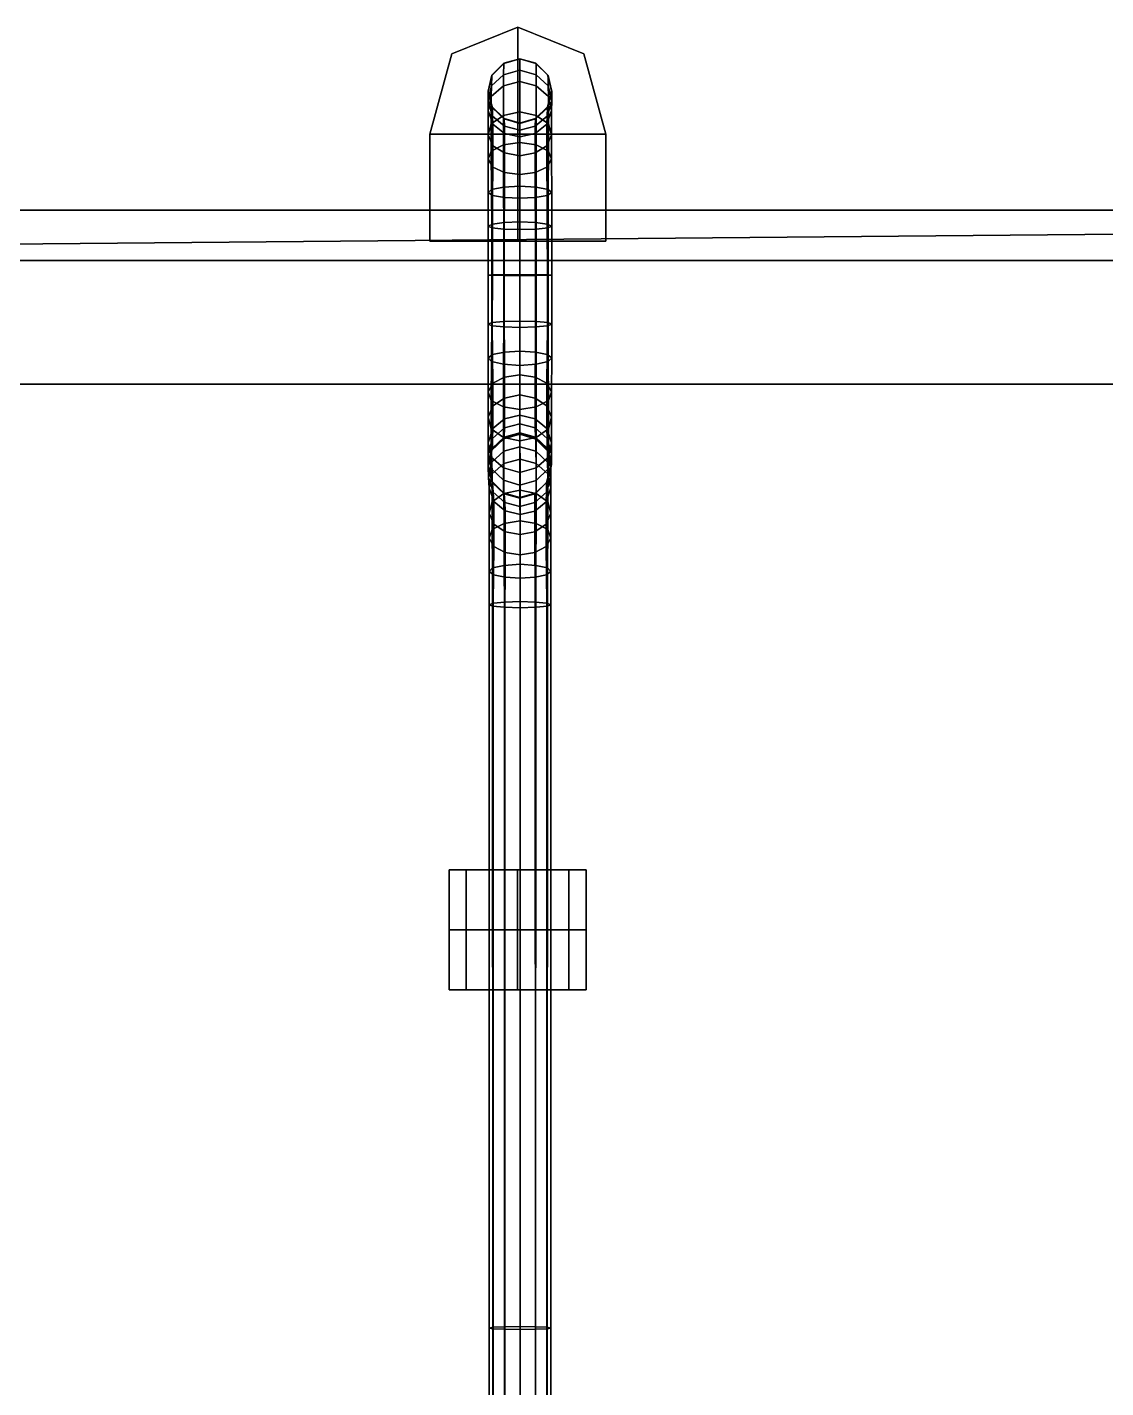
# Model space of a CAD drawing. Extents: x -9.3 to 15.5, y -7 to 5.4.
# Drawn here: x 8.391 to 10.134, y 3.177 to 5.377 of the extents above; entities that cross this region are included whole.
import ezdxf

# ---------------------------------------------------------------- set-up
doc = ezdxf.new("R2010")
doc.units = 0

msp = doc.modelspace()

# ---------------------------------------------------------------- linework, layer by layer
for points in [[(9.184, 5.2043, 2.3881), (9.0418, 5.2043, 2.3881), (9.0774, 5.3342, 2.3881), (9.184, 5.3774, 2.3881)], [(9.184, 5.2043, 2.5937), (9.184, 5.3774, 2.5937), (9.0774, 5.3342, 2.5937), (9.0418, 5.2043, 2.5937)], [(9.184, 5.3774, 2.4909), (9.0774, 5.3342, 2.4909), (9.0774, 5.3342, 2.5937), (9.184, 5.3774, 2.5937)], [(9.184, 5.3774, 2.4909), (9.184, 5.3774, 2.3881), (9.0774, 5.3342, 2.3881), (9.0774, 5.3342, 2.4909)], [(9.184, 5.3774, 2.4909), (9.184, 5.3774, 2.5937), (9.2907, 5.3342, 2.5937), (9.2907, 5.3342, 2.4909)], [(9.184, 5.3774, 2.4909), (9.2907, 5.3342, 2.4909), (9.2907, 5.3342, 2.3881), (9.184, 5.3774, 2.3881)], [(9.184, 5.2043, 2.3881), (9.184, 5.3774, 2.3881), (9.2907, 5.3342, 2.3881), (9.3263, 5.2043, 2.3881)], [(9.184, 5.2043, 2.5937), (9.3263, 5.2043, 2.5937), (9.2907, 5.3342, 2.5937), (9.184, 5.3774, 2.5937)], [(9.0418, 5.2043, 2.4909), (9.0418, 5.2043, 2.5937), (9.0774, 5.3342, 2.5937), (9.0774, 5.3342, 2.4909)], [(9.0418, 5.2043, 2.4909), (9.0774, 5.3342, 2.4909), (9.0774, 5.3342, 2.3881), (9.0418, 5.2043, 2.3881)], [(9.1608, 5.3006, 5.4323), (9.1872, 5.3081, 5.434), (9.1872, 5.3265, 5.3634), (9.161, 5.3186, 5.3642)], [(9.1612, 5.3188, 2.5971), (9.161, 5.3186, 5.3642), (9.1872, 5.3265, 5.3634), (9.1872, 5.3265, 2.5968)], [(9.1612, 5.3188, 2.5971), (9.1872, 5.3265, 2.5968), (9.1872, 5.3265, -0.1699), (9.1615, 5.3191, -0.1699)], [(9.2136, 5.3006, 5.4323), (9.2134, 5.3186, 5.3642), (9.1872, 5.3265, 5.3634), (9.1872, 5.3081, 5.434)], [(9.2131, 5.3188, 2.5971), (9.2129, 5.3191, -0.1699), (9.1872, 5.3265, -0.1699), (9.1872, 5.3265, 2.5968)], [(9.2131, 5.3188, 2.5971), (9.1872, 5.3265, 2.5968), (9.1872, 5.3265, 5.3634), (9.2134, 5.3186, 5.3642)], [(9.3263, 5.2043, 2.4909), (9.2907, 5.3342, 2.4909), (9.2907, 5.3342, 2.5937), (9.3263, 5.2043, 2.5937)], [(9.3263, 5.2043, 2.4909), (9.3263, 5.2043, 2.3881), (9.2907, 5.3342, 2.3881), (9.2907, 5.3342, 2.4909)], [(9.1608, 5.3006, 5.4323), (9.161, 5.3186, 5.3642), (9.1416, 5.2993, 5.3661), (9.1413, 5.2825, 5.4284)], [(9.1612, 5.3188, 2.5971), (9.1419, 5.2999, 2.5981), (9.1416, 5.2993, 5.3661), (9.161, 5.3186, 5.3642)], [(9.1612, 5.3188, 2.5971), (9.1615, 5.3191, -0.1699), (9.1422, 5.3006, -0.1699), (9.1419, 5.2999, 2.5981)], [(9.1608, 5.3006, 5.4323), (9.1605, 5.2827, 5.5005), (9.1872, 5.2898, 5.5046), (9.1872, 5.3081, 5.434)], [(9.2136, 5.3006, 5.4323), (9.1872, 5.3081, 5.434), (9.1872, 5.2898, 5.5046), (9.2138, 5.2827, 5.5005)], [(9.2131, 5.3188, 2.5971), (9.2324, 5.2999, 2.5981), (9.2321, 5.3006, -0.1699), (9.2129, 5.3191, -0.1699)], [(9.2131, 5.3188, 2.5971), (9.2134, 5.3186, 5.3642), (9.2328, 5.2993, 5.3661), (9.2324, 5.2999, 2.5981)], [(9.2136, 5.3006, 5.4323), (9.233, 5.2825, 5.4284), (9.2328, 5.2993, 5.3661), (9.2134, 5.3186, 5.3642)], [(9.1358, 5.2738, 2.5996), (9.1419, 5.2999, 2.5981), (9.1422, 5.3006, -0.1699), (9.1358, 5.2746, -0.1699)], [(9.1358, 5.2738, 2.5996), (9.1358, 5.273, 5.3691), (9.1416, 5.2993, 5.3661), (9.1419, 5.2999, 2.5981)], [(9.1358, 5.2578, 5.4232), (9.1413, 5.2825, 5.4284), (9.1416, 5.2993, 5.3661), (9.1358, 5.273, 5.3691)], [(9.1358, 5.2578, 5.4232), (9.1358, 5.2427, 5.4773), (9.141, 5.2656, 5.4906), (9.1413, 5.2825, 5.4284)], [(9.1608, 5.3006, 5.4323), (9.1413, 5.2825, 5.4284), (9.141, 5.2656, 5.4906), (9.1605, 5.2827, 5.5005)], [(9.1605, 5.2349, 5.5486), (9.1605, 5.2827, 5.5005), (9.141, 5.2656, 5.4906), (9.141, 5.2214, 5.535)], [(9.1605, 5.2349, 5.5486), (9.1872, 5.2405, 5.5542), (9.1872, 5.2898, 5.5046), (9.1605, 5.2827, 5.5005)], [(9.2138, 5.2349, 5.5486), (9.2138, 5.2827, 5.5005), (9.1872, 5.2898, 5.5046), (9.1872, 5.2405, 5.5542)], [(9.2136, 5.3006, 5.4323), (9.2138, 5.2827, 5.5005), (9.2333, 5.2656, 5.4906), (9.233, 5.2825, 5.4284)], [(9.2138, 5.2349, 5.5486), (9.2333, 5.2214, 5.535), (9.2333, 5.2656, 5.4906), (9.2138, 5.2827, 5.5005)], [(9.2386, 5.2738, 2.5996), (9.2385, 5.2746, -0.1699), (9.2321, 5.3006, -0.1699), (9.2324, 5.2999, 2.5981)], [(9.2386, 5.2738, 2.5996), (9.2324, 5.2999, 2.5981), (9.2328, 5.2993, 5.3661), (9.2386, 5.273, 5.3691)], [(9.2386, 5.2578, 5.4232), (9.2386, 5.273, 5.3691), (9.2328, 5.2993, 5.3661), (9.233, 5.2825, 5.4284)], [(9.2386, 5.2578, 5.4232), (9.233, 5.2825, 5.4284), (9.2333, 5.2656, 5.4906), (9.2385, 5.2427, 5.4773)], [(9.1358, 5.2738, 2.5996), (9.1358, 5.2746, -0.1699), (9.1422, 5.2487, -0.1699), (9.1425, 5.2479, 2.6011)], [(9.1358, 5.2738, 2.5996), (9.1425, 5.2479, 2.6011), (9.1428, 5.2471, 5.3722), (9.1358, 5.273, 5.3691)], [(9.1358, 5.2578, 5.4232), (9.1358, 5.273, 5.3691), (9.1428, 5.2471, 5.3722), (9.1431, 5.2338, 5.4183)], [(9.1358, 5.2033, 5.5169), (9.141, 5.2214, 5.535), (9.141, 5.2656, 5.4906), (9.1358, 5.2427, 5.4773)], [(9.2386, 5.2578, 5.4232), (9.2312, 5.2338, 5.4183), (9.2316, 5.2471, 5.3722), (9.2386, 5.273, 5.3691)], [(9.2386, 5.2738, 2.5996), (9.2386, 5.273, 5.3691), (9.2316, 5.2471, 5.3722), (9.2318, 5.2479, 2.6011)], [(9.2386, 5.2738, 2.5996), (9.2318, 5.2479, 2.6011), (9.2321, 5.2487, -0.1699), (9.2385, 5.2746, -0.1699)], [(9.2385, 5.2033, 5.5169), (9.2385, 5.2427, 5.4773), (9.2333, 5.2656, 5.4906), (9.2333, 5.2214, 5.535)], [(9.1358, 5.2578, 5.4232), (9.1431, 5.2338, 5.4183), (9.1434, 5.2204, 5.4644), (9.1358, 5.2427, 5.4773)], [(9.1358, 5.2033, 5.5169), (9.1358, 5.2427, 5.4773), (9.1434, 5.2204, 5.4644), (9.1434, 5.1858, 5.4993)], [(9.1617, 5.2296, 2.6023), (9.1425, 5.2479, 2.6011), (9.1422, 5.2487, -0.1699), (9.1615, 5.2301, -0.1699)], [(9.1617, 5.2296, 2.6023), (9.1619, 5.229, 5.3746), (9.1428, 5.2471, 5.3722), (9.1425, 5.2479, 2.6011)], [(9.1622, 5.2173, 5.4152), (9.1431, 5.2338, 5.4183), (9.1428, 5.2471, 5.3722), (9.1619, 5.229, 5.3746)], [(9.1605, 5.2349, 5.5486), (9.1605, 5.187, 5.5966), (9.1872, 5.1911, 5.6037), (9.1872, 5.2405, 5.5542)], [(9.2138, 5.2349, 5.5486), (9.1872, 5.2405, 5.5542), (9.1872, 5.1911, 5.6037), (9.2138, 5.187, 5.5966)], [(9.2121, 5.2173, 5.4152), (9.2124, 5.229, 5.3746), (9.2316, 5.2471, 5.3722), (9.2312, 5.2338, 5.4183)], [(9.2126, 5.2296, 2.6023), (9.2318, 5.2479, 2.6011), (9.2316, 5.2471, 5.3722), (9.2124, 5.229, 5.3746)], [(9.2126, 5.2296, 2.6023), (9.2129, 5.2301, -0.1699), (9.2321, 5.2487, -0.1699), (9.2318, 5.2479, 2.6011)], [(9.2386, 5.2578, 5.4232), (9.2385, 5.2427, 5.4773), (9.2309, 5.2204, 5.4644), (9.2312, 5.2338, 5.4183)], [(9.2385, 5.2033, 5.5169), (9.2309, 5.1858, 5.4993), (9.2309, 5.2204, 5.4644), (9.2385, 5.2427, 5.4773)], [(9.1358, 5.2033, 5.5169), (9.1358, 5.164, 5.5564), (9.141, 5.1772, 5.5795), (9.141, 5.2214, 5.535)], [(9.1605, 5.2349, 5.5486), (9.141, 5.2214, 5.535), (9.141, 5.1772, 5.5795), (9.1605, 5.187, 5.5966)], [(9.1622, 5.2173, 5.4152), (9.1625, 5.2056, 5.4557), (9.1434, 5.2204, 5.4644), (9.1431, 5.2338, 5.4183)], [(9.1625, 5.1741, 5.4874), (9.1434, 5.1858, 5.4993), (9.1434, 5.2204, 5.4644), (9.1625, 5.2056, 5.4557)], [(9.1617, 5.2296, 2.6023), (9.1615, 5.2301, -0.1699), (9.1872, 5.2227, -0.1699), (9.1872, 5.2223, 2.6028)], [(9.1617, 5.2296, 2.6023), (9.1872, 5.2223, 2.6028), (9.1872, 5.2219, 5.3756), (9.1619, 5.229, 5.3746)], [(9.1622, 5.2173, 5.4152), (9.1619, 5.229, 5.3746), (9.1872, 5.2219, 5.3756), (9.1872, 5.2109, 5.414)], [(9.1622, 5.2173, 5.4152), (9.1872, 5.2109, 5.414), (9.1872, 5.1999, 5.4524), (9.1625, 5.2056, 5.4557)], [(9.2126, 5.2296, 2.6023), (9.1872, 5.2223, 2.6028), (9.1872, 5.2227, -0.1699), (9.2129, 5.2301, -0.1699)], [(9.2126, 5.2296, 2.6023), (9.2124, 5.229, 5.3746), (9.1872, 5.2219, 5.3756), (9.1872, 5.2223, 2.6028)], [(9.2121, 5.2173, 5.4152), (9.1872, 5.2109, 5.414), (9.1872, 5.2219, 5.3756), (9.2124, 5.229, 5.3746)], [(9.2121, 5.2173, 5.4152), (9.2119, 5.2056, 5.4557), (9.1872, 5.1999, 5.4524), (9.1872, 5.2109, 5.414)], [(9.2121, 5.2173, 5.4152), (9.2312, 5.2338, 5.4183), (9.2309, 5.2204, 5.4644), (9.2119, 5.2056, 5.4557)], [(9.2119, 5.1741, 5.4874), (9.2119, 5.2056, 5.4557), (9.2309, 5.2204, 5.4644), (9.2309, 5.1858, 5.4993)], [(9.2138, 5.2349, 5.5486), (9.2138, 5.187, 5.5966), (9.2333, 5.1772, 5.5795), (9.2333, 5.2214, 5.535)], [(9.2385, 5.2033, 5.5169), (9.2333, 5.2214, 5.535), (9.2333, 5.1772, 5.5795), (9.2385, 5.164, 5.5564)], [(9.0418, 5.2043, 2.4909), (9.0418, 5.0312, 2.4909), (9.0418, 5.0312, 2.5937), (9.0418, 5.2043, 2.5937)], [(9.0418, 5.2043, 2.4909), (9.0418, 5.2043, 2.3881), (9.0418, 5.0312, 2.3881), (9.0418, 5.0312, 2.4909)], [(9.184, 5.2043, 2.3881), (9.184, 5.0312, 2.3881), (9.0418, 5.0312, 2.3881), (9.0418, 5.2043, 2.3881)], [(9.184, 5.2043, 2.5937), (9.0418, 5.2043, 2.5937), (9.0418, 5.0312, 2.5937), (9.184, 5.0312, 2.5937)], [(9.1358, 5.2033, 5.5169), (9.1434, 5.1858, 5.4993), (9.1434, 5.1512, 5.5341), (9.1358, 5.164, 5.5564)], [(9.1625, 5.1741, 5.4874), (9.1625, 5.2056, 5.4557), (9.1872, 5.1999, 5.4524), (9.1872, 5.1697, 5.483)], [(9.184, 5.2043, 2.3881), (9.3263, 5.2043, 2.3881), (9.3263, 5.0312, 2.3881), (9.184, 5.0312, 2.3881)], [(9.184, 5.2043, 2.5937), (9.184, 5.0312, 2.5937), (9.3263, 5.0312, 2.5937), (9.3263, 5.2043, 2.5937)], [(9.2119, 5.1741, 5.4874), (9.1872, 5.1697, 5.483), (9.1872, 5.1999, 5.4524), (9.2119, 5.2056, 5.4557)], [(9.2385, 5.2033, 5.5169), (9.2385, 5.164, 5.5564), (9.2309, 5.1512, 5.5341), (9.2309, 5.1858, 5.4993)], [(9.3263, 5.2043, 2.4909), (9.3263, 5.2043, 2.5937), (9.3263, 5.0312, 2.5937), (9.3263, 5.0312, 2.4909)], [(9.3263, 5.2043, 2.4909), (9.3263, 5.0312, 2.4909), (9.3263, 5.0312, 2.3881), (9.3263, 5.2043, 2.3881)], [(9.1358, 5.1099, 5.5719), (9.1413, 5.115, 5.5966), (9.141, 5.1772, 5.5795), (9.1358, 5.164, 5.5564)], [(9.1608, 5.1189, 5.6148), (9.1605, 5.187, 5.5966), (9.141, 5.1772, 5.5795), (9.1413, 5.115, 5.5966)], [(9.1625, 5.1741, 5.4874), (9.1625, 5.1426, 5.5192), (9.1434, 5.1512, 5.5341), (9.1434, 5.1858, 5.4993)], [(9.1608, 5.1189, 5.6148), (9.1872, 5.1206, 5.6222), (9.1872, 5.1911, 5.6037), (9.1605, 5.187, 5.5966)], [(9.1625, 5.1741, 5.4874), (9.1872, 5.1697, 5.483), (9.1872, 5.1394, 5.5135), (9.1625, 5.1426, 5.5192)], [(9.2136, 5.1189, 5.6148), (9.2138, 5.187, 5.5966), (9.1872, 5.1911, 5.6037), (9.1872, 5.1206, 5.6222)], [(9.2119, 5.1741, 5.4874), (9.2119, 5.1426, 5.5192), (9.1872, 5.1394, 5.5135), (9.1872, 5.1697, 5.483)], [(9.2119, 5.1741, 5.4874), (9.2309, 5.1858, 5.4993), (9.2309, 5.1512, 5.5341), (9.2119, 5.1426, 5.5192)], [(9.2136, 5.1189, 5.6148), (9.233, 5.115, 5.5966), (9.2333, 5.1772, 5.5795), (9.2138, 5.187, 5.5966)], [(9.2386, 5.1099, 5.5719), (9.2385, 5.164, 5.5564), (9.2333, 5.1772, 5.5795), (9.233, 5.115, 5.5966)], [(9.1358, 5.1099, 5.5719), (9.1358, 5.164, 5.5564), (9.1434, 5.1512, 5.5341), (9.1431, 5.1051, 5.5478)], [(9.1622, 5.1021, 5.5312), (9.1431, 5.1051, 5.5478), (9.1434, 5.1512, 5.5341), (9.1625, 5.1426, 5.5192)], [(9.2121, 5.1021, 5.5312), (9.2119, 5.1426, 5.5192), (9.2309, 5.1512, 5.5341), (9.2312, 5.1051, 5.5478)], [(9.2386, 5.1099, 5.5719), (9.2312, 5.1051, 5.5478), (9.2309, 5.1512, 5.5341), (9.2385, 5.164, 5.5564)], [(9.1622, 5.1021, 5.5312), (9.1625, 5.1426, 5.5192), (9.1872, 5.1394, 5.5135), (9.1872, 5.101, 5.5249)], [(9.2121, 5.1021, 5.5312), (9.1872, 5.101, 5.5249), (9.1872, 5.1394, 5.5135), (9.2119, 5.1426, 5.5192)], [(9.1358, 5.1099, 5.5719), (9.1358, 5.0559, 5.5873), (9.1416, 5.0528, 5.6137), (9.1413, 5.115, 5.5966)], [(9.1358, 5.1099, 5.5719), (9.1431, 5.1051, 5.5478), (9.1428, 5.0591, 5.5614), (9.1358, 5.0559, 5.5873)], [(9.1608, 5.1189, 5.6148), (9.1413, 5.115, 5.5966), (9.1416, 5.0528, 5.6137), (9.161, 5.0509, 5.6329)], [(9.1622, 5.1021, 5.5312), (9.162, 5.0615, 5.5433), (9.1428, 5.0591, 5.5614), (9.1431, 5.1051, 5.5478)], [(9.1608, 5.1189, 5.6148), (9.161, 5.0509, 5.6329), (9.1872, 5.0501, 5.6408), (9.1872, 5.1206, 5.6222)], [(9.2136, 5.1189, 5.6148), (9.1872, 5.1206, 5.6222), (9.1872, 5.0501, 5.6408), (9.2134, 5.0509, 5.6329)], [(9.2121, 5.1021, 5.5312), (9.2312, 5.1051, 5.5478), (9.2315, 5.0591, 5.5614), (9.2124, 5.0615, 5.5433)], [(9.2136, 5.1189, 5.6148), (9.2134, 5.0509, 5.6329), (9.2328, 5.0528, 5.6137), (9.233, 5.115, 5.5966)], [(9.2386, 5.1099, 5.5719), (9.2386, 5.0559, 5.5873), (9.2315, 5.0591, 5.5614), (9.2312, 5.1051, 5.5478)], [(9.2386, 5.1099, 5.5719), (9.233, 5.115, 5.5966), (9.2328, 5.0528, 5.6137), (9.2386, 5.0559, 5.5873)], [(9.1622, 5.1021, 5.5312), (9.1872, 5.101, 5.5249), (9.1872, 5.0626, 5.5362), (9.162, 5.0615, 5.5433)], [(9.2121, 5.1021, 5.5312), (9.2124, 5.0615, 5.5433), (9.1872, 5.0626, 5.5362), (9.1872, 5.101, 5.5249)], [(5.6088, 4.8, 5.5), (14.2088, 4.8, 5.5), (14.4902, 5.0814, 5.5), (5.4088, 5, 5.5)], [(14.4902, 5.0814, 5.5), (5.4088, 5.0814, 5.5), (5.4088, 5, 5.5)], [(5.4088, 5.0814, 5.2631), (14.4902, 5.0814, 5.2631), (14.4088, 5, 5.2631), (5.4088, 5, 5.2631)], [(14.4902, 5.0814, 5.5), (14.4902, 5.0814, 5.2631), (5.4088, 5.0814, 5.2631), (5.4088, 5.0814, 5.5)], [(9.1619, 4.9772, 5.5435), (9.1427, 4.9768, 5.5616), (9.1428, 5.0591, 5.5614), (9.162, 5.0615, 5.5433)], [(9.1619, 4.9772, 5.5435), (9.162, 5.0615, 5.5433), (9.1872, 5.0626, 5.5362), (9.1872, 4.9773, 5.5364)], [(9.2124, 4.9772, 5.5435), (9.1872, 4.9773, 5.5364), (9.1872, 5.0626, 5.5362), (9.2124, 5.0615, 5.5433)], [(9.2124, 4.9772, 5.5435), (9.2124, 5.0615, 5.5433), (9.2315, 5.0591, 5.5614), (9.2316, 4.9768, 5.5616)], [(9.1357, 4.9765, 5.5875), (9.1358, 5.0559, 5.5873), (9.1428, 5.0591, 5.5614), (9.1427, 4.9768, 5.5616)], [(9.1357, 4.9765, 5.5875), (9.1416, 4.9763, 5.6137), (9.1416, 5.0528, 5.6137), (9.1358, 5.0559, 5.5873)], [(9.161, 4.9761, 5.633), (9.161, 5.0509, 5.6329), (9.1416, 5.0528, 5.6137), (9.1416, 4.9763, 5.6137)], [(9.161, 4.9761, 5.633), (9.1872, 4.9761, 5.6408), (9.1872, 5.0501, 5.6408), (9.161, 5.0509, 5.6329)], [(9.2133, 4.9761, 5.633), (9.2134, 5.0509, 5.6329), (9.1872, 5.0501, 5.6408), (9.1872, 4.9761, 5.6408)], [(9.2133, 4.9761, 5.633), (9.2327, 4.9763, 5.6137), (9.2328, 5.0528, 5.6137), (9.2134, 5.0509, 5.6329)], [(9.2386, 4.9765, 5.5875), (9.2316, 4.9768, 5.5616), (9.2315, 5.0591, 5.5614), (9.2386, 5.0559, 5.5873)], [(9.2386, 4.9765, 5.5875), (9.2386, 5.0559, 5.5873), (9.2328, 5.0528, 5.6137), (9.2327, 4.9763, 5.6137)], [(5.4088, 5, 1.1), (14.4088, 5, 1.1), (14.4088, 5), (5.4088, 5)], [(14.4088, 5, 1.1), (5.4088, 5, 1.1), (5.4088, 5, 5.2631), (14.4088, 5, 5.2631)], [(9.1357, 4.9765, 5.5875), (9.1427, 4.9768, 5.5616), (9.1426, 4.8946, 5.5618), (9.1357, 4.8972, 5.5876)], [(9.1357, 4.9765, 5.5875), (9.1357, 4.8972, 5.5876), (9.1416, 4.8997, 5.6138), (9.1416, 4.9763, 5.6137)], [(9.161, 4.9761, 5.633), (9.1416, 4.9763, 5.6137), (9.1416, 4.8997, 5.6138), (9.161, 4.9014, 5.633)], [(9.1619, 4.9772, 5.5435), (9.1618, 4.8928, 5.5437), (9.1426, 4.8946, 5.5618), (9.1427, 4.9768, 5.5616)], [(9.161, 4.9761, 5.633), (9.161, 4.9014, 5.633), (9.1872, 4.902, 5.6408), (9.1872, 4.9761, 5.6408)], [(9.1619, 4.9772, 5.5435), (9.1872, 4.9773, 5.5364), (9.1872, 4.892, 5.5365), (9.1618, 4.8928, 5.5437)], [(9.2124, 4.9772, 5.5435), (9.2125, 4.8928, 5.5437), (9.1872, 4.892, 5.5365), (9.1872, 4.9773, 5.5364)], [(9.2133, 4.9761, 5.633), (9.1872, 4.9761, 5.6408), (9.1872, 4.902, 5.6408), (9.2133, 4.9014, 5.633)], [(9.2124, 4.9772, 5.5435), (9.2316, 4.9768, 5.5616), (9.2317, 4.8946, 5.5618), (9.2125, 4.8928, 5.5437)], [(9.2133, 4.9761, 5.633), (9.2133, 4.9014, 5.633), (9.2327, 4.8997, 5.6138), (9.2327, 4.9763, 5.6137)], [(9.2386, 4.9765, 5.5875), (9.2386, 4.8972, 5.5876), (9.2317, 4.8946, 5.5618), (9.2316, 4.9768, 5.5616)], [(9.2386, 4.9765, 5.5875), (9.2327, 4.9763, 5.6137), (9.2327, 4.8997, 5.6138), (9.2386, 4.8972, 5.5876)], [(9.1358, 4.8425, 5.5745), (9.1413, 4.8367, 5.5989), (9.1416, 4.8997, 5.6138), (9.1357, 4.8972, 5.5876)], [(9.1358, 4.8425, 5.5745), (9.1357, 4.8972, 5.5876), (9.1426, 4.8946, 5.5618), (9.143, 4.8482, 5.5508)], [(9.1608, 4.8324, 5.6169), (9.161, 4.9014, 5.633), (9.1416, 4.8997, 5.6138), (9.1413, 4.8367, 5.5989)], [(9.1621, 4.8522, 5.5345), (9.143, 4.8482, 5.5508), (9.1426, 4.8946, 5.5618), (9.1618, 4.8928, 5.5437)], [(9.1608, 4.8324, 5.6169), (9.1872, 4.8306, 5.6243), (9.1872, 4.902, 5.6408), (9.161, 4.9014, 5.633)], [(9.1621, 4.8522, 5.5345), (9.1618, 4.8928, 5.5437), (9.1872, 4.892, 5.5365), (9.1872, 4.8537, 5.5283)], [(9.2136, 4.8324, 5.6169), (9.2133, 4.9014, 5.633), (9.1872, 4.902, 5.6408), (9.1872, 4.8306, 5.6243)], [(9.2122, 4.8522, 5.5345), (9.1872, 4.8537, 5.5283), (9.1872, 4.892, 5.5365), (9.2125, 4.8928, 5.5437)], [(9.2122, 4.8522, 5.5345), (9.2125, 4.8928, 5.5437), (9.2317, 4.8946, 5.5618), (9.2313, 4.8482, 5.5508)], [(9.2136, 4.8324, 5.6169), (9.233, 4.8367, 5.5989), (9.2327, 4.8997, 5.6138), (9.2133, 4.9014, 5.633)], [(9.2386, 4.8425, 5.5745), (9.2313, 4.8482, 5.5508), (9.2317, 4.8946, 5.5618), (9.2386, 4.8972, 5.5876)], [(9.2386, 4.8425, 5.5745), (9.2386, 4.8972, 5.5876), (9.2327, 4.8997, 5.6138), (9.233, 4.8367, 5.5989)], [(9.1358, 4.8425, 5.5745), (9.143, 4.8482, 5.5508), (9.1434, 4.8018, 5.5397), (9.1358, 4.7879, 5.5614)], [(9.1358, 4.8425, 5.5745), (9.1358, 4.7879, 5.5614), (9.141, 4.7738, 5.5839), (9.1413, 4.8367, 5.5989)], [(9.1621, 4.8522, 5.5345), (9.1624, 4.8115, 5.5254), (9.1434, 4.8018, 5.5397), (9.143, 4.8482, 5.5508)], [(9.1621, 4.8522, 5.5345), (9.1872, 4.8537, 5.5283), (9.1872, 4.8153, 5.5201), (9.1624, 4.8115, 5.5254)], [(9.2122, 4.8522, 5.5345), (9.2119, 4.8115, 5.5254), (9.1872, 4.8153, 5.5201), (9.1872, 4.8537, 5.5283)], [(9.2122, 4.8522, 5.5345), (9.2313, 4.8482, 5.5508), (9.2309, 4.8018, 5.5397), (9.2119, 4.8115, 5.5254)], [(9.2386, 4.8425, 5.5745), (9.2385, 4.7879, 5.5614), (9.2309, 4.8018, 5.5397), (9.2313, 4.8482, 5.5508)], [(9.2386, 4.8425, 5.5745), (9.233, 4.8367, 5.5989), (9.2333, 4.7738, 5.5839), (9.2385, 4.7879, 5.5614)], [(9.1608, 4.8324, 5.6169), (9.1413, 4.8367, 5.5989), (9.141, 4.7738, 5.5839), (9.1605, 4.7634, 5.6008)], [(9.1608, 4.8324, 5.6169), (9.1605, 4.7634, 5.6008), (9.1872, 4.7592, 5.6078), (9.1872, 4.8306, 5.6243)], [(9.2136, 4.8324, 5.6169), (9.1872, 4.8306, 5.6243), (9.1872, 4.7592, 5.6078), (9.2138, 4.7634, 5.6008)], [(9.2136, 4.8324, 5.6169), (9.2138, 4.7634, 5.6008), (9.2333, 4.7738, 5.5839), (9.233, 4.8367, 5.5989)], [(14.2088, -3.8, 4.7), (14.2088, 4.8, 4.7), (5.6088, 4.8, 4.7), (5.6088, -3.8, 4.7)], [(14.2088, 4.8, 5.5), (5.6088, 4.8, 5.5), (5.6088, 4.8, 4.7), (14.2088, 4.8, 4.7)], [(9.1358, 4.7467, 5.5237), (9.1358, 4.7879, 5.5614), (9.1434, 4.8018, 5.5397), (9.1434, 4.7651, 5.5069)], [(9.1624, 4.7778, 5.496), (9.1434, 4.7651, 5.5069), (9.1434, 4.8018, 5.5397), (9.1624, 4.8115, 5.5254)], [(9.1624, 4.7778, 5.496), (9.1624, 4.8115, 5.5254), (9.1872, 4.8153, 5.5201), (9.1872, 4.7827, 5.4919)], [(9.2119, 4.7778, 5.496), (9.1872, 4.7827, 5.4919), (9.1872, 4.8153, 5.5201), (9.2119, 4.8115, 5.5254)], [(9.2119, 4.7778, 5.496), (9.2119, 4.8115, 5.5254), (9.2309, 4.8018, 5.5397), (9.2309, 4.7651, 5.5069)], [(9.2385, 4.7467, 5.5237), (9.2309, 4.7651, 5.5069), (9.2309, 4.8018, 5.5397), (9.2385, 4.7879, 5.5614)], [(9.1358, 4.7467, 5.5237), (9.141, 4.7279, 5.5411), (9.141, 4.7738, 5.5839), (9.1358, 4.7879, 5.5614)], [(9.1624, 4.7778, 5.496), (9.1624, 4.744, 5.4666), (9.1434, 4.7284, 5.4741), (9.1434, 4.7651, 5.5069)], [(9.1624, 4.7778, 5.496), (9.1872, 4.7827, 5.4919), (9.1872, 4.75, 5.4638), (9.1624, 4.744, 5.4666)], [(9.2119, 4.7778, 5.496), (9.2119, 4.744, 5.4666), (9.1872, 4.75, 5.4638), (9.1872, 4.7827, 5.4919)], [(9.2119, 4.7778, 5.496), (9.2309, 4.7651, 5.5069), (9.2309, 4.7284, 5.4741), (9.2119, 4.744, 5.4666)], [(9.2385, 4.7467, 5.5237), (9.2385, 4.7879, 5.5614), (9.2333, 4.7738, 5.5839), (9.2333, 4.7279, 5.5411)], [(9.1358, 4.7467, 5.5237), (9.1434, 4.7651, 5.5069), (9.1434, 4.7284, 5.4741), (9.1358, 4.7055, 5.4859)], [(9.1605, 4.7141, 5.5543), (9.1605, 4.7634, 5.6008), (9.141, 4.7738, 5.5839), (9.141, 4.7279, 5.5411)], [(9.1605, 4.7141, 5.5543), (9.1872, 4.7084, 5.5598), (9.1872, 4.7592, 5.6078), (9.1605, 4.7634, 5.6008)], [(9.2138, 4.7141, 5.5543), (9.2138, 4.7634, 5.6008), (9.1872, 4.7592, 5.6078), (9.1872, 4.7084, 5.5598)], [(9.2138, 4.7141, 5.5543), (9.2333, 4.7279, 5.5411), (9.2333, 4.7738, 5.5839), (9.2138, 4.7634, 5.6008)], [(9.2385, 4.7467, 5.5237), (9.2385, 4.7055, 5.4859), (9.2309, 4.7284, 5.4741), (9.2309, 4.7651, 5.5069)], [(9.1358, 4.7467, 5.5237), (9.1358, 4.7055, 5.4859), (9.141, 4.682, 5.4983), (9.141, 4.7279, 5.5411)], [(9.1622, 4.7293, 5.4262), (9.1432, 4.7125, 5.4284), (9.1434, 4.7284, 5.4741), (9.1624, 4.744, 5.4666)], [(9.1622, 4.7293, 5.4262), (9.1871, 4.7359, 5.4255), (9.1871, 4.7217, 5.3871), (9.162, 4.7147, 5.3858)], [(9.1622, 4.7293, 5.4262), (9.1624, 4.744, 5.4666), (9.1872, 4.75, 5.4638), (9.1871, 4.7359, 5.4255)], [(9.2121, 4.7294, 5.4262), (9.1871, 4.7359, 5.4255), (9.1872, 4.75, 5.4638), (9.2119, 4.744, 5.4666)], [(9.2121, 4.7294, 5.4262), (9.2122, 4.7147, 5.3858), (9.1871, 4.7217, 5.3871), (9.1871, 4.7359, 5.4255)], [(9.2121, 4.7294, 5.4262), (9.2119, 4.744, 5.4666), (9.2309, 4.7284, 5.4741), (9.2311, 4.7125, 5.4284)], [(9.2385, 4.7467, 5.5237), (9.2333, 4.7279, 5.5411), (9.2333, 4.682, 5.4983), (9.2385, 4.7055, 5.4859)], [(9.1358, 4.688, 5.4324), (9.1358, 4.7055, 5.4859), (9.1434, 4.7284, 5.4741), (9.1432, 4.7125, 5.4284)], [(9.1358, 4.688, 5.4324), (9.1432, 4.7125, 5.4284), (9.1429, 4.6966, 5.3827), (9.1358, 4.6705, 5.3789)], [(9.1605, 4.7141, 5.5543), (9.141, 4.7279, 5.5411), (9.141, 4.682, 5.4983), (9.1605, 4.6647, 5.5078)], [(9.1615, 4.7132, 5.2115), (9.161, 4.7117, 5.0373), (9.1415, 4.6929, 5.0353), (9.1422, 4.6948, 5.209)], [(9.1612, 4.6919, 4.9711), (9.142, 4.674, 4.9747), (9.1415, 4.6929, 5.0353), (9.161, 4.7117, 5.0373)], [(9.1615, 4.7132, 5.2115), (9.1422, 4.6948, 5.209), (9.1429, 4.6966, 5.3827), (9.162, 4.7147, 5.3858)], [(9.1622, 4.7293, 5.4262), (9.162, 4.7147, 5.3858), (9.1429, 4.6966, 5.3827), (9.1432, 4.7125, 5.4284)], [(9.1605, 4.7141, 5.5543), (9.1605, 4.6647, 5.5078), (9.1872, 4.6575, 5.5118), (9.1872, 4.7084, 5.5598)], [(9.1615, 4.7132, 5.2115), (9.1871, 4.7205, 5.2126), (9.1871, 4.7192, 5.038), (9.161, 4.7117, 5.0373)], [(9.1612, 4.6919, 4.9711), (9.161, 4.7117, 5.0373), (9.1871, 4.7192, 5.038), (9.1873, 4.6991, 4.9694)], [(9.1615, 4.7132, 5.2115), (9.162, 4.7147, 5.3858), (9.1871, 4.7217, 5.3871), (9.1871, 4.7205, 5.2126)], [(9.2126, 4.713, 5.2115), (9.1871, 4.7205, 5.2126), (9.1871, 4.7217, 5.3871), (9.2122, 4.7147, 5.3858)], [(9.2126, 4.713, 5.2115), (9.2129, 4.7114, 5.0371), (9.1871, 4.7192, 5.038), (9.1871, 4.7205, 5.2126)], [(9.2131, 4.6917, 4.9709), (9.1873, 4.6991, 4.9694), (9.1871, 4.7192, 5.038), (9.2129, 4.7114, 5.0371)], [(9.2138, 4.7141, 5.5543), (9.1872, 4.7084, 5.5598), (9.1872, 4.6575, 5.5118), (9.2138, 4.6647, 5.5078)], [(9.2121, 4.7294, 5.4262), (9.2311, 4.7125, 5.4284), (9.2314, 4.6966, 5.3827), (9.2122, 4.7147, 5.3858)], [(9.2126, 4.713, 5.2115), (9.2122, 4.7147, 5.3858), (9.2314, 4.6966, 5.3827), (9.2316, 4.6946, 5.2088)], [(9.2126, 4.713, 5.2115), (9.2316, 4.6946, 5.2088), (9.2318, 4.6925, 5.0349), (9.2129, 4.7114, 5.0371)], [(9.2131, 4.6917, 4.9709), (9.2129, 4.7114, 5.0371), (9.2318, 4.6925, 5.0349), (9.2321, 4.6738, 4.9744)], [(9.2138, 4.7141, 5.5543), (9.2138, 4.6647, 5.5078), (9.2333, 4.682, 5.4983), (9.2333, 4.7279, 5.5411)], [(9.2385, 4.688, 5.4324), (9.2311, 4.7125, 5.4284), (9.2309, 4.7284, 5.4741), (9.2385, 4.7055, 5.4859)], [(9.2385, 4.688, 5.4324), (9.2385, 4.6705, 5.3789), (9.2314, 4.6966, 5.3827), (9.2311, 4.7125, 5.4284)], [(9.1358, 4.688, 5.4324), (9.1413, 4.663, 5.4369), (9.141, 4.682, 5.4983), (9.1358, 4.7055, 5.4859)], [(9.1358, 4.6686, 5.2054), (9.1358, 4.6705, 5.3789), (9.1429, 4.6966, 5.3827), (9.1422, 4.6948, 5.209)], [(9.1358, 4.6686, 5.2054), (9.1422, 4.6948, 5.209), (9.1415, 4.6929, 5.0353), (9.1358, 4.6667, 5.032)], [(9.1367, 4.6495, 4.9792), (9.1358, 4.6667, 5.032), (9.1415, 4.6929, 5.0353), (9.142, 4.674, 4.9747)], [(9.1358, 4.688, 5.4324), (9.1358, 4.6705, 5.3789), (9.1415, 4.644, 5.3754), (9.1413, 4.663, 5.4369)], [(9.1612, 4.6919, 4.9711), (9.1615, 4.672, 4.9048), (9.1425, 4.6551, 4.9141), (9.142, 4.674, 4.9747)], [(9.1612, 4.6919, 4.9711), (9.1873, 4.6991, 4.9694), (9.1874, 4.679, 4.9008), (9.1615, 4.672, 4.9048)], [(9.2131, 4.6917, 4.9709), (9.2133, 4.672, 4.9047), (9.1874, 4.679, 4.9008), (9.1873, 4.6991, 4.9694)], [(9.2131, 4.6917, 4.9709), (9.2321, 4.6738, 4.9744), (9.2323, 4.6551, 4.9139), (9.2133, 4.672, 4.9047)], [(9.2379, 4.6686, 5.2052), (9.2316, 4.6946, 5.2088), (9.2314, 4.6966, 5.3827), (9.2385, 4.6705, 5.3789)], [(9.2379, 4.6686, 5.2052), (9.2373, 4.6667, 5.0315), (9.2318, 4.6925, 5.0349), (9.2316, 4.6946, 5.2088)], [(9.2373, 4.6495, 4.9787), (9.2321, 4.6738, 4.9744), (9.2318, 4.6925, 5.0349), (9.2373, 4.6667, 5.0315)], [(9.2385, 4.688, 5.4324), (9.233, 4.663, 5.4369), (9.2328, 4.644, 5.3754), (9.2385, 4.6705, 5.3789)], [(9.2385, 4.688, 5.4324), (9.2385, 4.7055, 5.4859), (9.2333, 4.682, 5.4983), (9.233, 4.663, 5.4369)], [(9.1358, 4.6686, 5.2054), (9.1422, 4.6424, 5.2018), (9.1415, 4.644, 5.3754), (9.1358, 4.6705, 5.3789)], [(9.1358, 4.6686, 5.2054), (9.1358, 4.6667, 5.032), (9.1429, 4.6407, 5.0283), (9.1422, 4.6424, 5.2018)], [(9.1367, 4.6495, 4.9792), (9.144, 4.6254, 4.9831), (9.1429, 4.6407, 5.0283), (9.1358, 4.6667, 5.032)], [(9.1367, 4.6495, 4.9792), (9.142, 4.674, 4.9747), (9.1425, 4.6551, 4.9141), (9.1375, 4.6324, 4.9263)], [(9.1607, 4.6447, 5.4405), (9.1605, 4.6647, 5.5078), (9.141, 4.682, 5.4983), (9.1413, 4.663, 5.4369)], [(9.1615, 4.6235, 4.8591), (9.1426, 4.61, 4.8719), (9.1425, 4.6551, 4.9141), (9.1615, 4.672, 4.9048)], [(9.1607, 4.6447, 5.4405), (9.1871, 4.6371, 5.4421), (9.1872, 4.6575, 5.5118), (9.1605, 4.6647, 5.5078)], [(9.1615, 4.6235, 4.8591), (9.1615, 4.672, 4.9048), (9.1874, 4.679, 4.9008), (9.1874, 4.629, 4.8536)], [(9.2136, 4.6446, 5.4405), (9.2138, 4.6647, 5.5078), (9.1872, 4.6575, 5.5118), (9.1871, 4.6371, 5.4421)], [(9.2134, 4.6235, 4.859), (9.1874, 4.629, 4.8536), (9.1874, 4.679, 4.9008), (9.2133, 4.672, 4.9047)], [(9.2134, 4.6235, 4.859), (9.2133, 4.672, 4.9047), (9.2323, 4.6551, 4.9139), (9.2323, 4.61, 4.8718)], [(9.2136, 4.6446, 5.4405), (9.233, 4.663, 5.4369), (9.2333, 4.682, 5.4983), (9.2138, 4.6647, 5.5078)], [(9.2373, 4.6495, 4.9787), (9.2373, 4.6667, 5.0315), (9.2303, 4.6411, 5.0278), (9.2301, 4.6256, 4.9827)], [(9.2379, 4.6686, 5.2052), (9.2315, 4.6425, 5.2016), (9.2303, 4.6411, 5.0278), (9.2373, 4.6667, 5.0315)], [(9.2379, 4.6686, 5.2052), (9.2385, 4.6705, 5.3789), (9.2328, 4.644, 5.3754), (9.2315, 4.6425, 5.2016)], [(9.2373, 4.6495, 4.9787), (9.2374, 4.6323, 4.926), (9.2323, 4.6551, 4.9139), (9.2321, 4.6738, 4.9744)], [(9.1367, 4.6495, 4.9792), (9.1375, 4.6324, 4.9263), (9.145, 4.6102, 4.9379), (9.144, 4.6254, 4.9831)], [(9.1376, 4.5918, 4.889), (9.1375, 4.6324, 4.9263), (9.1425, 4.6551, 4.9141), (9.1426, 4.61, 4.8719)], [(9.1607, 4.6447, 5.4405), (9.1413, 4.663, 5.4369), (9.1415, 4.644, 5.3754), (9.1609, 4.6246, 5.3732)], [(9.1614, 4.6236, 5.1992), (9.1609, 4.6246, 5.3732), (9.1415, 4.644, 5.3754), (9.1422, 4.6424, 5.2018)], [(9.1607, 4.6447, 5.4405), (9.1609, 4.6246, 5.3732), (9.1871, 4.6167, 5.3724), (9.1871, 4.6371, 5.4421)], [(9.2136, 4.6446, 5.4405), (9.1871, 4.6371, 5.4421), (9.1871, 4.6167, 5.3724), (9.2134, 4.6246, 5.3732)], [(9.2125, 4.6238, 5.1991), (9.2315, 4.6425, 5.2016), (9.2328, 4.644, 5.3754), (9.2134, 4.6246, 5.3732)], [(9.2136, 4.6446, 5.4405), (9.2134, 4.6246, 5.3732), (9.2328, 4.644, 5.3754), (9.233, 4.663, 5.4369)], [(9.2373, 4.6495, 4.9787), (9.2301, 4.6256, 4.9827), (9.2299, 4.61, 4.9375), (9.2374, 4.6323, 4.926)], [(9.2374, 4.5917, 4.8888), (9.2323, 4.61, 4.8718), (9.2323, 4.6551, 4.9139), (9.2374, 4.6323, 4.926)], [(9.1376, 4.5918, 4.889), (9.145, 4.5739, 4.9052), (9.145, 4.6102, 4.9379), (9.1375, 4.6324, 4.9263)], [(9.1614, 4.6236, 5.1992), (9.1422, 4.6424, 5.2018), (9.1429, 4.6407, 5.0283), (9.162, 4.6226, 5.0253)], [(9.1615, 4.6235, 4.8591), (9.1616, 4.575, 4.8133), (9.1426, 4.5649, 4.8297), (9.1426, 4.61, 4.8719)], [(9.1627, 4.6089, 4.9852), (9.162, 4.6226, 5.0253), (9.1429, 4.6407, 5.0283), (9.144, 4.6254, 4.9831)], [(9.1627, 4.6089, 4.9852), (9.144, 4.6254, 4.9831), (9.145, 4.6102, 4.9379), (9.1634, 4.5951, 4.9452)], [(9.1614, 4.6236, 5.1992), (9.187, 4.6162, 5.1981), (9.1871, 4.6167, 5.3724), (9.1609, 4.6246, 5.3732)], [(9.1614, 4.6236, 5.1992), (9.162, 4.6226, 5.0253), (9.1869, 4.6157, 5.0238), (9.187, 4.6162, 5.1981)], [(9.1615, 4.6235, 4.8591), (9.1874, 4.629, 4.8536), (9.1875, 4.5791, 4.8064), (9.1616, 4.575, 4.8133)], [(9.1627, 4.6089, 4.9852), (9.1872, 4.6025, 4.9858), (9.1869, 4.6157, 5.0238), (9.162, 4.6226, 5.0253)], [(9.2125, 4.6238, 5.1991), (9.187, 4.6162, 5.1981), (9.1869, 4.6157, 5.0238), (9.2116, 4.623, 5.025)], [(9.2115, 4.609, 4.985), (9.2116, 4.623, 5.025), (9.1869, 4.6157, 5.0238), (9.1872, 4.6025, 4.9858)], [(9.2125, 4.6238, 5.1991), (9.2134, 4.6246, 5.3732), (9.1871, 4.6167, 5.3724), (9.187, 4.6162, 5.1981)], [(9.2134, 4.6235, 4.859), (9.2134, 4.575, 4.8133), (9.1875, 4.5791, 4.8064), (9.1874, 4.629, 4.8536)], [(9.2115, 4.609, 4.985), (9.2114, 4.595, 4.9449), (9.2299, 4.61, 4.9375), (9.2301, 4.6256, 4.9827)], [(9.2115, 4.609, 4.985), (9.2301, 4.6256, 4.9827), (9.2303, 4.6411, 5.0278), (9.2116, 4.623, 5.025)], [(9.2125, 4.6238, 5.1991), (9.2116, 4.623, 5.025), (9.2303, 4.6411, 5.0278), (9.2315, 4.6425, 5.2016)], [(9.2134, 4.6235, 4.859), (9.2323, 4.61, 4.8718), (9.2323, 4.5649, 4.8297), (9.2134, 4.575, 4.8133)], [(9.2374, 4.5917, 4.8888), (9.2374, 4.6323, 4.926), (9.2299, 4.61, 4.9375), (9.2299, 4.5738, 4.905)], [(9.1376, 4.5918, 4.889), (9.1426, 4.61, 4.8719), (9.1426, 4.5649, 4.8297), (9.1376, 4.5512, 4.8516)], [(9.1635, 4.5616, 4.9158), (9.1634, 4.5951, 4.9452), (9.145, 4.6102, 4.9379), (9.145, 4.5739, 4.9052)], [(9.1627, 4.6089, 4.9852), (9.1634, 4.5951, 4.9452), (9.1874, 4.5893, 4.9477), (9.1872, 4.6025, 4.9858)], [(9.2115, 4.609, 4.985), (9.1872, 4.6025, 4.9858), (9.1874, 4.5893, 4.9477), (9.2114, 4.595, 4.9449)], [(9.2114, 4.5616, 4.9157), (9.2299, 4.5738, 4.905), (9.2299, 4.61, 4.9375), (9.2114, 4.595, 4.9449)], [(9.2374, 4.5917, 4.8888), (9.2374, 4.5512, 4.8516), (9.2323, 4.5649, 4.8297), (9.2323, 4.61, 4.8718)], [(9.1376, 4.5918, 4.889), (9.1376, 4.5512, 4.8516), (9.145, 4.5376, 4.8726), (9.145, 4.5739, 4.9052)], [(9.1618, 4.5071, 4.7975), (9.1616, 4.575, 4.8133), (9.1875, 4.5791, 4.8064), (9.1875, 4.5089, 4.7902)], [(9.1635, 4.5616, 4.9158), (9.1874, 4.5569, 4.9197), (9.1874, 4.5893, 4.9477), (9.1634, 4.5951, 4.9452)], [(9.2114, 4.5616, 4.9157), (9.2114, 4.595, 4.9449), (9.1874, 4.5893, 4.9477), (9.1874, 4.5569, 4.9197)], [(9.2131, 4.5071, 4.7975), (9.1875, 4.5089, 4.7902), (9.1875, 4.5791, 4.8064), (9.2134, 4.575, 4.8133)], [(9.2374, 4.5917, 4.8888), (9.2299, 4.5738, 4.905), (9.2299, 4.5376, 4.8726), (9.2374, 4.5512, 4.8516)], [(9.1375, 4.4973, 4.8386), (9.1376, 4.5512, 4.8516), (9.1426, 4.5649, 4.8297), (9.1429, 4.503, 4.815)], [(9.1618, 4.5071, 4.7975), (9.1429, 4.503, 4.815), (9.1426, 4.5649, 4.8297), (9.1616, 4.575, 4.8133)], [(9.1635, 4.5616, 4.9158), (9.145, 4.5739, 4.9052), (9.145, 4.5376, 4.8726), (9.1635, 4.5281, 4.8865)], [(9.1635, 4.5616, 4.9158), (9.1635, 4.5281, 4.8865), (9.1875, 4.5244, 4.8916), (9.1874, 4.5569, 4.9197)], [(9.2114, 4.5616, 4.9157), (9.1874, 4.5569, 4.9197), (9.1875, 4.5244, 4.8916), (9.2115, 4.5281, 4.8865)], [(9.2114, 4.5616, 4.9157), (9.2115, 4.5281, 4.8865), (9.2299, 4.5376, 4.8726), (9.2299, 4.5738, 4.905)], [(9.2131, 4.5071, 4.7975), (9.2134, 4.575, 4.8133), (9.2323, 4.5649, 4.8297), (9.232, 4.503, 4.815)], [(9.2374, 4.4973, 4.8386), (9.232, 4.503, 4.815), (9.2323, 4.5649, 4.8297), (9.2374, 4.5512, 4.8516)], [(9.1375, 4.4973, 4.8386), (9.1446, 4.4918, 4.8617), (9.145, 4.5376, 4.8726), (9.1376, 4.5512, 4.8516)], [(9.1632, 4.488, 4.8774), (9.1635, 4.5281, 4.8865), (9.145, 4.5376, 4.8726), (9.1446, 4.4918, 4.8617)], [(9.2118, 4.488, 4.8774), (9.2303, 4.4918, 4.8617), (9.2299, 4.5376, 4.8726), (9.2115, 4.5281, 4.8865)], [(9.2374, 4.4973, 4.8386), (9.2374, 4.5512, 4.8516), (9.2299, 4.5376, 4.8726), (9.2303, 4.4918, 4.8617)], [(9.1632, 4.488, 4.8774), (9.1875, 4.4865, 4.8835), (9.1875, 4.5244, 4.8916), (9.1635, 4.5281, 4.8865)], [(9.2118, 4.488, 4.8774), (9.2115, 4.5281, 4.8865), (9.1875, 4.5244, 4.8916), (9.1875, 4.4865, 4.8835)], [(9.1375, 4.4973, 4.8386), (9.1429, 4.503, 4.815), (9.1432, 4.441, 4.8003), (9.1375, 4.4435, 4.8257)], [(9.1375, 4.4973, 4.8386), (9.1375, 4.4435, 4.8257), (9.1442, 4.4461, 4.8508), (9.1446, 4.4918, 4.8617)], [(9.1618, 4.5071, 4.7975), (9.1621, 4.4393, 4.7816), (9.1432, 4.441, 4.8003), (9.1429, 4.503, 4.815)], [(9.1632, 4.488, 4.8774), (9.1446, 4.4918, 4.8617), (9.1442, 4.4461, 4.8508), (9.1629, 4.4479, 4.8684)], [(9.1618, 4.5071, 4.7975), (9.1875, 4.5089, 4.7902), (9.1875, 4.4386, 4.774), (9.1621, 4.4393, 4.7816)], [(9.2131, 4.5071, 4.7975), (9.2129, 4.4393, 4.7816), (9.1875, 4.4386, 4.774), (9.1875, 4.5089, 4.7902)], [(9.2118, 4.488, 4.8774), (9.2121, 4.4479, 4.8684), (9.2307, 4.4461, 4.8508), (9.2303, 4.4918, 4.8617)], [(9.2131, 4.5071, 4.7975), (9.232, 4.503, 4.815), (9.2317, 4.441, 4.8003), (9.2129, 4.4393, 4.7816)], [(9.2374, 4.4973, 4.8386), (9.2303, 4.4918, 4.8617), (9.2307, 4.4461, 4.8508), (9.2375, 4.4435, 4.8257)], [(9.2374, 4.4973, 4.8386), (9.2375, 4.4435, 4.8257), (9.2317, 4.441, 4.8003), (9.232, 4.503, 4.815)], [(9.1632, 4.488, 4.8774), (9.1629, 4.4479, 4.8684), (9.1875, 4.4486, 4.8753), (9.1875, 4.4865, 4.8835)], [(9.2118, 4.488, 4.8774), (9.1875, 4.4865, 4.8835), (9.1875, 4.4486, 4.8753), (9.2121, 4.4479, 4.8684)], [(9.1375, 3.2738, 4.825), (9.144, 3.2751, 4.8502), (9.1442, 4.4461, 4.8508), (9.1375, 4.4435, 4.8257)], [(9.1627, 3.276, 4.868), (9.1629, 4.4479, 4.8684), (9.1442, 4.4461, 4.8508), (9.144, 3.2751, 4.8502)], [(9.1627, 3.276, 4.868), (9.1875, 3.2764, 4.875), (9.1875, 4.4486, 4.8753), (9.1629, 4.4479, 4.8684)], [(9.2123, 3.276, 4.868), (9.2121, 4.4479, 4.8684), (9.1875, 4.4486, 4.8753), (9.1875, 3.2764, 4.875)], [(9.2123, 3.276, 4.868), (9.2309, 3.2751, 4.8502), (9.2307, 4.4461, 4.8508), (9.2121, 4.4479, 4.8684)], [(9.2374, 3.2738, 4.825), (9.2375, 4.4435, 4.8257), (9.2307, 4.4461, 4.8508), (9.2309, 3.2751, 4.8502)], [(9.1375, 3.2738, 4.825), (9.1375, 4.4435, 4.8257), (9.1432, 4.441, 4.8003), (9.1435, 3.2726, 4.7997)], [(9.1623, 3.2717, 4.7814), (9.1435, 3.2726, 4.7997), (9.1432, 4.441, 4.8003), (9.1621, 4.4393, 4.7816)], [(9.1623, 3.2717, 4.7814), (9.1621, 4.4393, 4.7816), (9.1875, 4.4386, 4.774), (9.1875, 3.2714, 4.774)], [(9.2127, 3.2717, 4.7814), (9.1875, 3.2714, 4.774), (9.1875, 4.4386, 4.774), (9.2129, 4.4393, 4.7816)], [(9.2127, 3.2717, 4.7814), (9.2129, 4.4393, 4.7816), (9.2317, 4.441, 4.8003), (9.2314, 3.2726, 4.7997)], [(9.2374, 3.2738, 4.825), (9.2314, 3.2726, 4.7997), (9.2317, 4.441, 4.8003), (9.2375, 4.4435, 4.8257)], [(9.073, 3.9177, 4.7919), (9.1006, 3.9177, 4.869), (9.1006, 4.0148, 4.869), (9.073, 4.0148, 4.7919)], [(9.073, 3.9177, 4.7919), (9.073, 4.0148, 4.7919), (9.073, 4.0148, 4.6892), (9.073, 3.9177, 4.6892)], [(9.1836, 4.0148, 4.7919), (9.073, 4.0148, 4.7919), (9.1006, 4.0148, 4.869), (9.1836, 4.0148, 4.8947)], [(9.1836, 4.0148, 4.7919), (9.1836, 4.0148, 4.6892), (9.073, 4.0148, 4.6892), (9.073, 4.0148, 4.7919)], [(9.1836, 3.9177, 4.8947), (9.1836, 4.0148, 4.8947), (9.1006, 4.0148, 4.869), (9.1006, 3.9177, 4.869)], [(9.1836, 4.0148, 4.7919), (9.1836, 4.0148, 4.8947), (9.2666, 4.0148, 4.869), (9.2943, 4.0148, 4.7919)], [(9.1836, 4.0148, 4.7919), (9.2943, 4.0148, 4.7919), (9.2943, 4.0148, 4.6892), (9.1836, 4.0148, 4.6892)], [(9.1836, 3.9177, 4.8947), (9.2666, 3.9177, 4.869), (9.2666, 4.0148, 4.869), (9.1836, 4.0148, 4.8947)], [(9.2943, 3.9177, 4.7919), (9.2943, 4.0148, 4.7919), (9.2666, 4.0148, 4.869), (9.2666, 3.9177, 4.869)], [(9.2943, 3.9177, 4.7919), (9.2943, 3.9177, 4.6892), (9.2943, 4.0148, 4.6892), (9.2943, 4.0148, 4.7919)], [(9.073, 3.9177, 4.7919), (9.073, 3.8206, 4.7919), (9.1006, 3.8206, 4.869), (9.1006, 3.9177, 4.869)], [(9.073, 3.9177, 4.7919), (9.073, 3.9177, 4.6892), (9.073, 3.8206, 4.6892), (9.073, 3.8206, 4.7919)], [(9.1836, 3.9177, 4.8947), (9.1006, 3.9177, 4.869), (9.1006, 3.8206, 4.869), (9.1836, 3.8206, 4.8947)], [(9.1836, 3.9177, 4.8947), (9.1836, 3.8206, 4.8947), (9.2666, 3.8206, 4.869), (9.2666, 3.9177, 4.869)], [(9.2943, 3.9177, 4.7919), (9.2666, 3.9177, 4.869), (9.2666, 3.8206, 4.869), (9.2943, 3.8206, 4.7919)], [(9.2943, 3.9177, 4.7919), (9.2943, 3.8206, 4.7919), (9.2943, 3.8206, 4.6892), (9.2943, 3.9177, 4.6892)], [(9.1836, 3.8206, 4.7919), (9.1836, 3.8206, 4.8947), (9.1006, 3.8206, 4.869), (9.073, 3.8206, 4.7919)], [(9.1836, 3.8206, 4.7919), (9.073, 3.8206, 4.7919), (9.073, 3.8206, 4.6892), (9.1836, 3.8206, 4.6892)], [(9.1836, 3.8206, 4.7919), (9.2943, 3.8206, 4.7919), (9.2666, 3.8206, 4.869), (9.1836, 3.8206, 4.8947)], [(9.1836, 3.8206, 4.7919), (9.1836, 3.8206, 4.6892), (9.2943, 3.8206, 4.6892), (9.2943, 3.8206, 4.7919)], [(9.1375, 3.2738, 4.825), (9.1376, 2.1041, 4.8244), (9.1438, 2.1041, 4.8496), (9.144, 3.2751, 4.8502)], [(9.1375, 3.2738, 4.825), (9.1435, 3.2726, 4.7997), (9.1438, 2.1041, 4.7992), (9.1376, 2.1041, 4.8244)], [(9.1623, 3.2717, 4.7814), (9.1625, 2.1041, 4.7811), (9.1438, 2.1041, 4.7992), (9.1435, 3.2726, 4.7997)], [(9.1627, 3.276, 4.868), (9.144, 3.2751, 4.8502), (9.1438, 2.1041, 4.8496), (9.1625, 2.1041, 4.8676)], [(9.1623, 3.2717, 4.7814), (9.1875, 3.2714, 4.774), (9.1875, 2.1041, 4.7739), (9.1625, 2.1041, 4.7811)], [(9.1627, 3.276, 4.868), (9.1625, 2.1041, 4.8676), (9.1875, 2.1041, 4.8748), (9.1875, 3.2764, 4.875)], [(9.2123, 3.276, 4.868), (9.1875, 3.2764, 4.875), (9.1875, 2.1041, 4.8748), (9.2124, 2.1041, 4.8676)], [(9.2127, 3.2717, 4.7814), (9.2124, 2.1041, 4.7811), (9.1875, 2.1041, 4.7739), (9.1875, 3.2714, 4.774)], [(9.2123, 3.276, 4.868), (9.2124, 2.1041, 4.8676), (9.2311, 2.1041, 4.8496), (9.2309, 3.2751, 4.8502)], [(9.2127, 3.2717, 4.7814), (9.2314, 3.2726, 4.7997), (9.2311, 2.1041, 4.7992), (9.2124, 2.1041, 4.7811)], [(9.2374, 3.2738, 4.825), (9.2309, 3.2751, 4.8502), (9.2311, 2.1041, 4.8496), (9.2374, 2.1041, 4.8244)], [(9.2374, 3.2738, 4.825), (9.2374, 2.1041, 4.8244), (9.2311, 2.1041, 4.7992), (9.2314, 3.2726, 4.7997)]]:
    msp.add_3dface(points)

doc.saveas('drawing.dxf')
